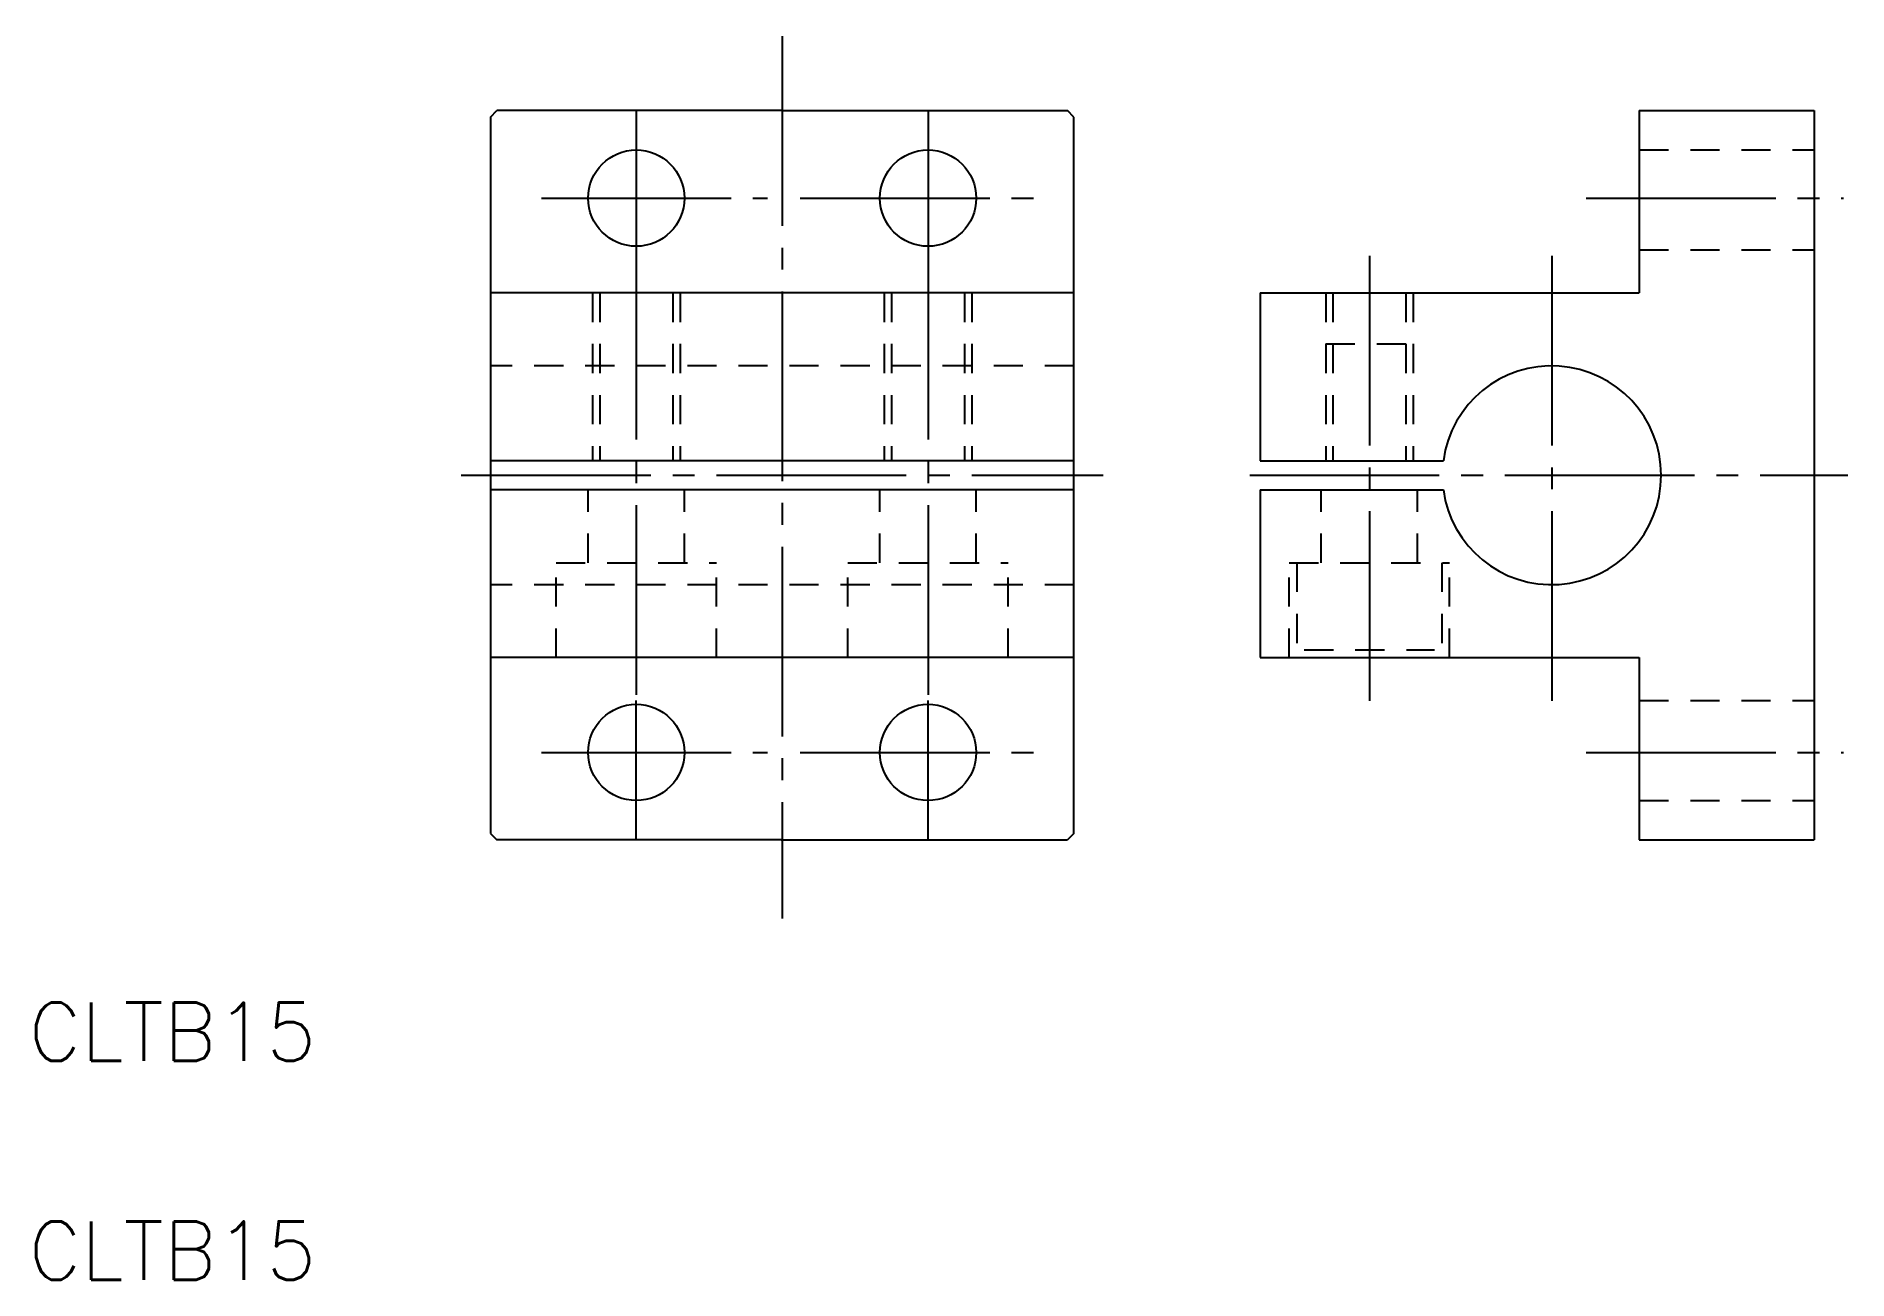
# Model space of a CAD drawing. Extents: x 2554 to 2678, y 172 to 257.
import ezdxf

# ---------------------------------------------------------------- set-up
doc = ezdxf.new("R2010")
doc.units = 0
doc.linetypes.add('CENTER', pattern=[17.5, 13, -1.5, 1.5, -1.5])
doc.linetypes.add('DASHED', pattern=[3.5, 2, -1.5])
doc.layers.get('0').update_dxf_attribs({"linetype": 'CONTINUOUS'})
doc.layers.add('CENTER', color=1, linetype='CENTER')
doc.styles.get("Standard").update_dxf_attribs({"font": 'txt.shx'})

msp = doc.modelspace()

# ---------------------------------------------------------------- linework, layer by layer
at = {"color": 7, "linetype": 'CONTINUOUS'}
for p, q in [((2585.01, 251.75), (2585.45, 252.19)), ((2605.01, 252.19), (2585.45, 252.19)), ((2605.01, 252.19), (2624.57, 252.19)), ((2625.01, 251.75), (2624.57, 252.19)), ((2663.77, 252.19), (2675.77, 252.19)), ((2663.77, 252.19), (2663.77, 239.69)), ((2675.77, 252.19), (2675.77, 202.19)), ((2585.01, 251.75), (2585.01, 202.64)), ((2625.01, 202.64), (2625.01, 251.75)), ((2625.01, 239.69), (2585.01, 239.69)), ((2637.77, 239.69), (2637.77, 228.19)), ((2637.77, 239.69), (2663.77, 239.69)), ((2625.01, 228.19), (2585.01, 228.19)), ((2637.77, 228.19), (2650.34, 228.19)), ((2625.01, 226.19), (2585.01, 226.19)), ((2637.77, 226.19), (2650.34, 226.19)), ((2637.77, 226.19), (2637.77, 214.69)), ((2625.01, 214.69), (2585.01, 214.69)), ((2637.77, 214.69), (2663.77, 214.69)), ((2663.77, 214.69), (2663.77, 202.19)), ((2585.01, 202.64), (2585.45, 202.19)), ((2625.01, 202.64), (2624.57, 202.19)), ((2605.08, 202.19), (2585.45, 202.19)), ((2604.94, 202.19), (2624.57, 202.19)), ((2663.77, 202.19), (2675.77, 202.19))]:
    msp.add_line(p, q, dxfattribs=at)
at = {"color": 3, "linetype": 'DASHED'}
for p, q in [((2663.77, 249.49), (2675.77, 249.49)), ((2663.77, 242.64), (2675.77, 242.64)), ((2592.01, 239.69), (2592.01, 228.19)), ((2592.51, 239.69), (2592.51, 228.19)), ((2597.51, 239.69), (2597.51, 228.19)), ((2598.01, 239.69), (2598.01, 228.19)), ((2612.01, 239.69), (2612.01, 228.19)), ((2612.51, 239.69), (2612.51, 228.19)), ((2617.51, 239.69), (2617.51, 228.19)), ((2618.01, 239.69), (2618.01, 228.19)), ((2642.27, 239.69), (2642.27, 228.19)), ((2642.77, 239.69), (2642.77, 228.19)), ((2647.77, 239.69), (2647.77, 228.19)), ((2648.27, 239.69), (2648.27, 228.19)), ((2642.27, 236.19), (2648.27, 236.19)), ((2625.01, 234.69), (2585.01, 234.69)), ((2591.71, 221.19), (2591.71, 226.19)), ((2598.31, 221.19), (2598.31, 226.19)), ((2611.71, 221.19), (2611.71, 226.19)), ((2618.31, 221.19), (2618.31, 226.19)), ((2641.97, 221.19), (2641.97, 226.19)), ((2648.57, 221.19), (2648.57, 226.19)), ((2589.51, 221.19), (2600.51, 221.19)), ((2589.51, 214.69), (2589.51, 221.19)), ((2600.51, 214.69), (2600.51, 221.19)), ((2609.51, 221.19), (2620.51, 221.19)), ((2609.51, 214.69), (2609.51, 221.19)), ((2620.51, 214.69), (2620.51, 221.19)), ((2639.77, 214.69), (2639.77, 221.19)), ((2639.77, 221.19), (2650.77, 221.19)), ((2640.3, 221.19), (2640.3, 215.23)), ((2650.23, 221.19), (2650.23, 215.23)), ((2650.77, 214.69), (2650.77, 221.19)), ((2625.01, 219.69), (2585.01, 219.69)), ((2640.8, 215.23), (2649.73, 215.23)), ((2663.77, 211.75), (2675.77, 211.75)), ((2663.77, 204.89), (2675.77, 204.89))]:
    msp.add_line(p, q, dxfattribs=at)
at = {"color": 7, "linetype": 'CONTINUOUS'}
for centre in [(2595.01, 246.19), (2615.01, 246.19), (2595.01, 208.19), (2615.01, 208.19)]:
    msp.add_circle(centre, 3.3, dxfattribs=at)
msp.add_arc((2657.77, 227.19), 7.5, 187.6623, 172.3377, dxfattribs=at)
at = {"layer": 'CENTER', "color": 1, "linetype": 'CENTER'}
for p, q in [((2605.01, 257.29), (2605.01, 196.81)), ((2595.01, 252.19), (2595.01, 242.64)), ((2615.01, 252.19), (2615.01, 242.64)), ((2588.51, 246.19), (2604.01, 246.19)), ((2606.24, 246.19), (2622.51, 246.19)), ((2660.12, 246.19), (2677.77, 246.19)), ((2595.01, 242.64), (2595.01, 211.08)), ((2615.01, 242.64), (2615.01, 211.08)), ((2645.27, 242.23), (2645.27, 211.41)), ((2657.77, 242.23), (2657.77, 211.41)), ((2583.01, 227.19), (2627.01, 227.19)), ((2637.06, 227.19), (2678.06, 227.19)), ((2595.01, 202.19), (2595.01, 211.75)), ((2615.01, 202.19), (2615.01, 211.75)), ((2588.51, 208.19), (2604.01, 208.19)), ((2606.24, 208.19), (2622.51, 208.19)), ((2660.12, 208.19), (2677.77, 208.19))]:
    msp.add_line(p, q, dxfattribs=at)

# ---------------------------------------------------------------- texts
at = {"color": 7, "linetype": 'CONTINUOUS'}
for p in [(2553.36, 187.04), (2553.36, 172.04)]:
    msp.add_text('CLTB15', height=4, dxfattribs=at).set_placement(p)

doc.saveas('drawing.dxf')
